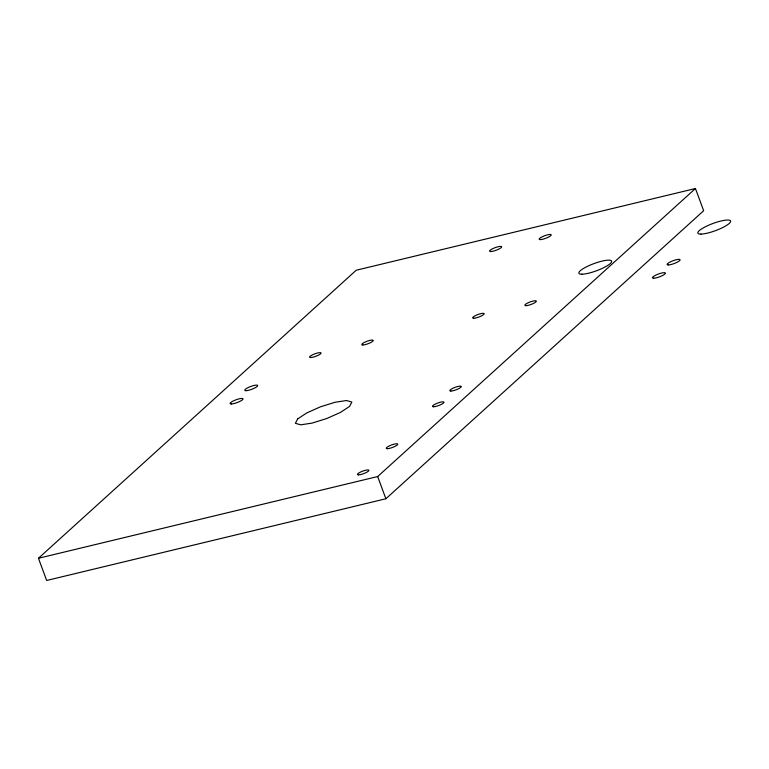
<?xml version="1.0" encoding="UTF-8"?>
<svg xmlns="http://www.w3.org/2000/svg" width="769" height="769" viewBox="0 0 769 769"><rect width="100%" height="100%" fill="white"/><g stroke="black" fill="none" stroke-linecap="round" stroke-linejoin="round"><path stroke-width="1.15" d="M38.45 558.275L356.23 270.236L695.445 188.52L703.664 210.725L385.884 498.764L46.669 580.48L38.45 558.275L377.666 476.549L695.445 188.52M377.666 476.549L385.884 498.764M297.651 418.932L295.383 423.306L300.679 424.824L312.118 423.094L326.642 418.567L340.35 412.463L349.578 406.417L351.846 402.043L346.55 400.524L335.111 402.254L320.586 406.772L306.879 412.876L297.651 418.932M473.723 318.26A6.152 1.346 -20.3 0 0 483.701 314.511A6.152 1.346 -20.3 0 0 477.789 314.579A6.152 1.346 -20.3 0 0 473.723 318.26M310.638 357.556A6.152 1.346 -20.3 0 0 320.615 353.798A6.152 1.346 -20.3 0 0 314.704 353.875A6.152 1.346 -20.3 0 0 310.638 357.556M581.998 274.206A17.437 3.807 -20.3 0 0 610.259 263.565A17.437 3.807 -20.3 0 0 593.505 263.767A17.437 3.807 -20.3 0 0 581.998 274.206M700.982 234.084A17.437 3.807 -20.3 0 0 729.233 223.443A17.437 3.807 -20.3 0 0 712.488 223.644A17.437 3.807 -20.3 0 0 700.982 234.084M540.29 239.62A6.44 1.403 -20.3 0 0 550.729 235.689A6.44 1.403 -20.3 0 0 544.539 235.766A6.44 1.403 -20.3 0 0 540.29 239.62M490.709 251.559A6.44 1.403 -20.3 0 0 501.157 247.628A6.44 1.403 -20.3 0 0 494.967 247.705A6.44 1.403 -20.3 0 0 490.709 251.559M358.489 474.867A6.152 1.346 -20.3 0 0 368.466 471.109A6.152 1.346 -20.3 0 0 362.555 471.186A6.152 1.346 -20.3 0 0 358.489 474.867M387.326 448.683A6.152 1.346 -20.3 0 0 397.304 444.924A6.152 1.346 -20.3 0 0 391.392 445.001A6.152 1.346 -20.3 0 0 387.326 448.683M245.974 390.681A6.931 1.509 -20.3 0 0 257.202 386.451A6.931 1.509 -20.3 0 0 250.54 386.538A6.931 1.509 -20.3 0 0 245.974 390.681M231.296 403.985A6.931 1.509 -20.3 0 0 242.523 399.755A6.931 1.509 -20.3 0 0 235.872 399.842A6.931 1.509 -20.3 0 0 231.296 403.985M668.338 264.94A6.931 1.509 -20.3 0 0 679.565 260.71A6.931 1.509 -20.3 0 0 672.913 260.787A6.931 1.509 -20.3 0 0 668.338 264.94M653.66 278.234A6.931 1.509 -20.3 0 0 664.897 274.014A6.931 1.509 -20.3 0 0 658.235 274.091A6.931 1.509 -20.3 0 0 653.66 278.234M362.824 344.983A6.152 1.346 -20.3 0 0 372.802 341.225A6.152 1.346 -20.3 0 0 366.89 341.301A6.152 1.346 -20.3 0 0 362.824 344.983M525.909 305.687A6.152 1.346 -20.3 0 0 535.887 301.938A6.152 1.346 -20.3 0 0 529.976 302.006A6.152 1.346 -20.3 0 0 525.909 305.687M450.894 391.056A6.152 1.346 -20.3 0 0 460.871 387.297A6.152 1.346 -20.3 0 0 454.96 387.374A6.152 1.346 -20.3 0 0 450.894 391.056M433.562 406.763A6.152 1.346 -20.3 0 0 443.54 403.004A6.152 1.346 -20.3 0 0 437.619 403.081A6.152 1.346 -20.3 0 0 433.562 406.763"/></g></svg>
